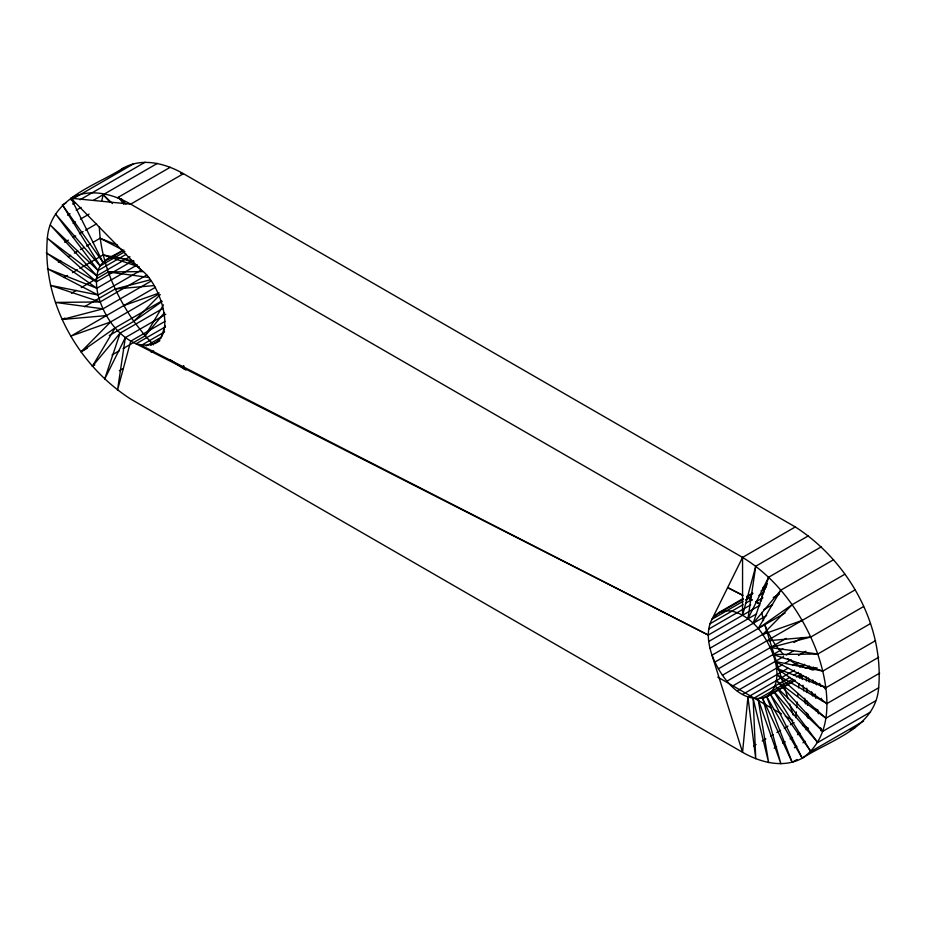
<?xml version="1.0" encoding="UTF-8"?>
<svg xmlns="http://www.w3.org/2000/svg" width="926" height="926" viewBox="0 0 926 926"><rect width="100%" height="100%" fill="white"/><g stroke="black" fill="none" stroke-linecap="round" stroke-linejoin="round"><path stroke-width="1.39" d="M759.795 605.315L708.274 635.062L136.064 343.801C116.444 334.98 103.527 315.28 98.087 295.012C96.269 286.991 95.621 278.494 98.087 270.542C101.339 259.396 113.771 256.143 122.394 250.402M794.531 670.146L747.919 697.058L742.559 752.306L712.013 655.191C708.205 643.744 706.063 630.363 712.013 619.239L742.559 557.406L795.307 526.952C847.973 560.762 884.064 624.541 878.658 687.775C875.545 728.195 830.668 739.851 802.24 758.22C783.211 768.615 760.304 762.445 742.559 752.306L130.693 399.048C78.027 365.238 41.936 301.459 47.342 238.225C50.455 197.805 95.332 186.149 123.76 167.78C142.789 157.385 165.696 163.555 183.441 173.694L795.307 526.952M761.276 601.032L762.7 593.346L767.307 583.635M742.941 601.391L712.013 619.239C726.482 599.261 753.197 619.124 762.711 634.46C774.263 651.51 785.885 681.061 766.797 696.85L802.24 758.22C835.553 735.209 829.094 687.347 817.751 654.022C803.455 615.234 778.268 579.167 742.559 557.406L130.693 204.148C112.949 194.009 90.053 187.839 71.024 198.233L102.96 262.313L124.038 250.147M185.941 370.041L183.441 368.594L183.718 365.758M795.723 717.604L796.267 711.932M796.684 707.684L797.228 702.024M797.784 696.352L798.05 693.516M798.606 687.856L799.022 683.596M799.566 677.936L799.983 673.688M165.812 314.238L125.334 337.608L117.498 390.228L130.693 341.185L165.036 321.357M808.502 535.772L755.755 566.226L747.919 618.846L768.638 577.234L821.385 546.78M101.628 201.231L103.18 194.691L112.497 203.57M755.755 566.226L742.559 615.269L742.559 557.406M163.034 308.346L120.102 333.129L104.615 379.22L125.334 337.608M161.008 337.921L165.106 325.72M768.638 577.234L753.151 623.314L780.873 590.14L833.62 559.698M94.834 364.89L92.38 366.302L115.125 327.885L161.737 300.973M123.042 348.604L145.127 335.86L163.474 304.874M780.873 590.14L758.128 628.569L792.17 604.655L844.906 574.201M764.76 588.786L766.161 586.957M92.38 366.302L120.102 333.129M153.6 344.796L145.127 335.86L164.527 312.629M87.218 348.257L81.094 351.799L110.541 321.993L158.381 294.375M109.303 335.513L133.83 321.345L160.244 294.618M792.17 604.655L762.711 634.46L802.24 620.397M118.389 171.947L123.76 167.78M165.499 326.797L136.064 343.801C183.082 355.248 163.115 285.173 141.284 270.068L71.024 198.233L130.693 204.148L183.441 173.694L180.605 173.417M81.094 351.799L115.125 327.885M99.325 226.743C100.703 260.889 114.755 293.426 133.83 321.345L162.004 301.552M124.941 251.675L100.147 265.993L62.412 204.901L66.093 202.771M71.001 199.947L133.83 163.671M72.668 204.033L75.122 202.609M80.03 199.773L145.127 162.2M67.61 215.226L70.052 213.813M76.187 210.271L81.094 207.436M93.364 200.352L103.18 194.691L109.939 202.088M104.615 193.858L157.362 163.404M73.096 223.351L75.55 221.939M80.458 219.103L89.046 214.149M117.498 197.724L170.245 167.27M64.704 242.253L68.385 240.123M73.281 237.287L75.735 235.875M79.416 233.757L83.097 231.627M85.551 230.215L96.593 223.837M58.384 262.347L60.838 260.924M68.188 256.676L70.642 255.263M74.323 253.134L78.004 251.015M80.458 249.592L84.139 247.474M86.593 246.05L90.273 243.932M92.727 242.519L100.089 238.26L117.475 245.124M63.929 277.58L67.61 275.462M72.506 272.626L77.414 269.79M79.867 268.378L103.18 254.916L134.015 261.155M129.953 256.733L96.836 275.855L50.432 225.145L98.087 270.542L126.306 254.245M71.441 293.218L76.349 290.382M81.257 287.558L108.249 271.978L142.812 271.596M137.314 264.871L96.836 288.241L46.3 252.879L96.408 281.805L133.205 260.553M146.759 275.022L100.147 301.934L50.432 285.37L98.087 295.012L141.018 270.218M106.455 315.592L62.412 319.458L64.866 318.046M84.498 306.714L115.16 289.005L150.116 279.86M62.412 319.458L102.96 308.856L150.799 281.238M155.533 287.257L71.024 336.057L110.541 321.993M112.011 354.971L119.373 350.722M164.596 331.913L141.284 345.363L708.274 635.062M146.262 345.861L160.985 337.365M150.845 345.259L159.434 340.305M154.943 343.592L159.851 340.756M119.338 370.724L123.019 368.606M151.227 352.308L153.681 350.896M718.31 612.862L742.849 598.694M746.53 596.575L752.664 593.034M763.707 586.656L766.149 585.244M714.826 615.57L743.254 599.157M746.715 597.154L752.85 593.612M762.665 587.952L766.566 585.695M745.395 599.967L751.53 596.425M761.079 590.915L765.015 588.635M709.953 623.8L743.069 604.678M745.453 603.301L751.657 599.712M758.95 595.511L763.857 592.675M708.691 629.113L750.685 604.863M755.593 602.027L762.955 597.779M773.222 597.559L779.356 594.017M708.691 641.498L756.53 613.88M763.869 609.644L772.458 604.69M709.953 648.258L766.647 615.524M785.109 612.989L712.013 655.191C719.988 676.42 740.858 705.67 766.797 696.85L795.017 680.552M714.826 662.113L767.573 631.659L775.155 644.797L783.72 654.89M718.31 668.85L854.976 589.943M722.407 675.251L786.243 638.396M726.991 681.142L782.921 648.848M793.964 642.482L802.553 637.516M870.498 623.568L817.751 654.022L770.293 647.598L810.84 636.995L863.588 606.542M731.968 686.386L783.489 656.65M786.209 655.076L793.57 650.828M737.2 690.865L782.586 664.66M785.005 663.259L791.14 659.717M798.501 655.469L805.863 651.21M742.559 694.442L787.945 668.236M792.795 665.447L797.703 662.611M799.728 667.148L804.636 664.312M747.919 697.058L755.755 758.73L753.151 698.621L789.947 677.381M793.57 675.285L798.536 672.415M805.828 668.213L809.509 666.083M753.151 698.621L768.638 762.596L758.128 699.118L792.737 679.128M796.418 677.01L801.326 674.174M809.903 669.22L813.584 667.09M758.128 699.118L780.873 763.8L762.711 698.517L794.832 679.973M799.508 677.276L802.194 675.725M811.998 670.065L815.679 667.935M799.925 677.728L803.606 675.598M813.41 669.938L817.091 667.808M878.658 657.286L825.911 687.74L775.166 661.442L822.82 671.084L875.568 640.63M753.602 745.928L756.056 744.516M762.191 740.974L765.86 738.855M770.768 736.02L773.222 734.596M776.902 732.478L780.583 730.348M784.264 728.23L787.945 726.1M790.399 724.688L794.08 722.558M878.658 687.775L825.911 718.229L776.845 674.649L826.953 703.575L879.7 673.121M774.159 748.104L776.613 746.692M782.748 743.15L785.202 741.726M790.11 738.902L792.563 737.478M797.471 734.654L799.925 733.23M806.048 729.688L808.502 728.276L802.506 725.359M794.392 747.722L796.846 746.31M802.981 742.768L805.435 741.344M870.498 712.059L817.751 742.513L775.166 685.911L822.82 731.308L875.568 700.855M762.711 698.517L792.17 762.33L797.066 759.505M802.24 758.22L770.293 694.141L810.84 751.553L863.588 721.099M106.455 259.604C118.725 253.411 132.372 261.676 141.284 270.068M849.941 729.827L854.976 727.767M123.76 305.603L159.203 292.998M815.459 668.063L808.386 668.422M115.16 289.005L153.519 285.636M766.797 640.861L810.84 636.995M100.147 301.934L55.502 302.432L102.96 308.856M817.751 654.022L773.106 654.52L822.82 671.084M108.249 271.978L148.727 277.453M805.898 668.167L795.307 663.988L787.852 658.617M103.18 254.916L139.456 267.001M96.836 288.241L47.342 268.714L98.087 295.012M825.911 687.74L776.416 668.213L826.953 703.575M727.512 587.547L742.976 595.418L727.593 587.524M751.993 600.013L746.842 597.386L752.016 600.013M100.089 238.26L122.927 250.089M717.731 677.068L771.532 708.124M774.032 709.571L781.544 713.911M785.294 716.076L792.806 720.405M170.245 359.774L182.237 367.796M825.911 718.229L776.416 680.598L822.82 731.308M96.836 275.855L47.342 238.225L96.408 281.805M817.751 742.513L773.106 690.46L810.84 751.553M121.271 198.673L125.913 204.09M100.147 265.993L55.502 213.941L98.087 270.542M133.83 321.345L145.127 335.86M118.678 197.354L123.887 204.276M62.412 204.901L102.96 262.313M823.874 686.293L825.078 688.898M767.098 630.502L764.76 624.737L787.991 698.598M766.797 696.85L792.17 762.33M815.609 682.138L816.558 684.835M821.293 698.308L822.242 701.005M789.716 704.073L793.154 715.011M763.522 620.582L761.693 612.399M819.707 683.342L820.482 686.12M808.259 677.901L809.266 682.08M811.627 691.815L812.634 695.982M815.667 708.494L816.338 711.284M820.378 727.963L821.049 730.753M812.739 679.95L813.202 682.763M815.077 694.049L815.771 698.285M817.646 709.571L818.352 713.807M820.679 727.905L821.154 730.73M801.766 675.204L802.31 679.51M803.039 685.252L803.768 690.981M804.682 698.158L805.412 703.887M806.5 712.499L807.044 716.805M806.268 676.756L806.453 681.05M806.766 688.203L806.951 692.498M807.333 701.086L807.518 705.38M807.889 713.969L808.074 718.263M183.441 365.701L183.441 368.594M759.725 603.949L755.859 601.981L759.737 603.949"/></g></svg>
